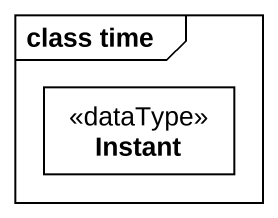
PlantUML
@startuml
mainframe class time
hide circle
hide empty members
class Instant <<dataType>>
@enduml
